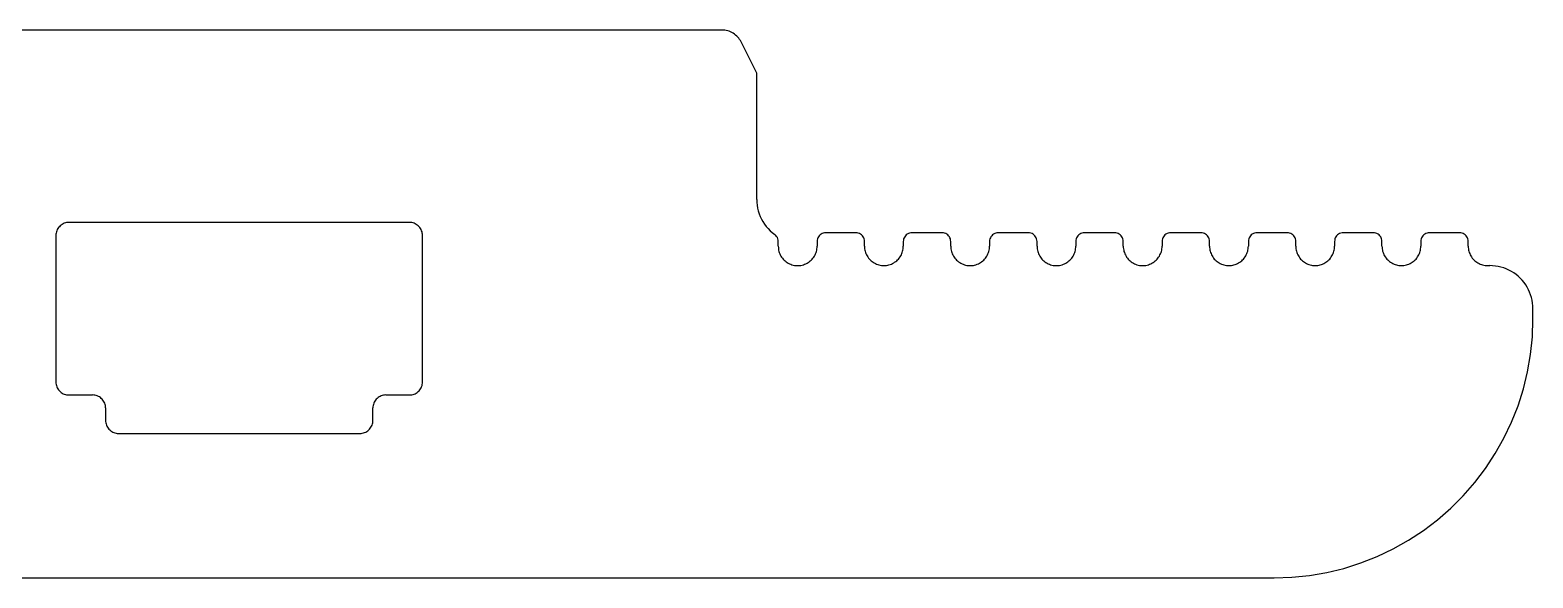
# Model space of a CAD drawing. Extents: x -22.3 to 21.7, y -13.4 to 13.4.
# Drawn here: x 3.698 to 5.07, y -11.46 to -10.96 of the extents above; entities that cross this region are included whole.
import ezdxf

# ---------------------------------------------------------------- set-up
doc = ezdxf.new("R2010")
doc.units = 0
doc.header["$MEASUREMENT"] = 0
doc.layers.get('0').update_dxf_attribs({"linetype": 'CONTINUOUS'})

msp = doc.modelspace()

# ---------------------------------------------------------------- linework, layer by layer
for p, q in [((4.3294, -10.9602), (3.4482, -10.9602)), ((4.3308, -10.9602), (4.3294, -10.9602)), ((4.3321, -10.9603), (4.3308, -10.9602)), ((4.3335, -10.9606), (4.3321, -10.9603)), ((4.3348, -10.9609), (4.3335, -10.9606)), ((4.3361, -10.9613), (4.3348, -10.9609)), ((4.3373, -10.9618), (4.3361, -10.9613)), ((4.3386, -10.9624), (4.3373, -10.9618)), ((4.3398, -10.9631), (4.3386, -10.9624)), ((4.3409, -10.9638), (4.3398, -10.9631)), ((4.342, -10.9647), (4.3409, -10.9638)), ((4.343, -10.9656), (4.342, -10.9647)), ((4.3439, -10.9666), (4.343, -10.9656)), ((4.3448, -10.9676), (4.3439, -10.9666)), ((4.3456, -10.9687), (4.3448, -10.9676)), ((4.3464, -10.9698), (4.3456, -10.9687)), ((4.347, -10.971), (4.3464, -10.9698)), ((4.3613, -10.9995), (4.347, -10.971)), ((4.3613, -11.1147), (4.3613, -10.9995)), ((4.3613, -11.1147), (4.3613, -11.1174)), ((4.3613, -11.1174), (4.3616, -11.12)), ((4.3616, -11.12), (4.3621, -11.1226)), ((4.3621, -11.1226), (4.3627, -11.1252)), ((4.3627, -11.1252), (4.3635, -11.1278)), ((3.7239, -11.1404), (3.7233, -11.1413)), ((3.7246, -11.1396), (3.7239, -11.1404)), ((3.7253, -11.1388), (3.7246, -11.1396)), ((3.7262, -11.1381), (3.7253, -11.1388)), ((3.7271, -11.1375), (3.7262, -11.1381)), ((3.728, -11.137), (3.7271, -11.1375)), ((3.729, -11.1365), (3.728, -11.137)), ((3.7301, -11.1362), (3.729, -11.1365)), ((3.7311, -11.1359), (3.7301, -11.1362)), ((3.7322, -11.1358), (3.7311, -11.1359)), ((3.7333, -11.1357), (3.7322, -11.1358)), ((4.0443, -11.1357), (3.7333, -11.1357)), ((4.0454, -11.1358), (4.0443, -11.1357)), ((4.0465, -11.1359), (4.0454, -11.1358)), ((4.0476, -11.1362), (4.0465, -11.1359)), ((4.0486, -11.1365), (4.0476, -11.1362)), ((4.0496, -11.137), (4.0486, -11.1365)), ((4.0505, -11.1375), (4.0496, -11.137)), ((4.0514, -11.1381), (4.0505, -11.1375)), ((4.0523, -11.1388), (4.0514, -11.1381)), ((4.0531, -11.1396), (4.0523, -11.1388)), ((4.0537, -11.1404), (4.0531, -11.1396)), ((4.0544, -11.1413), (4.0537, -11.1404)), ((4.3635, -11.1278), (4.3645, -11.1303)), ((4.3645, -11.1303), (4.3656, -11.1327)), ((4.3656, -11.1327), (4.3669, -11.135)), ((4.3669, -11.135), (4.3683, -11.1372)), ((4.3683, -11.1372), (4.3699, -11.1394)), ((4.3699, -11.1394), (4.3717, -11.1414)), ((3.7217, -11.1454), (3.7215, -11.1465)), ((3.7215, -11.1465), (3.7215, -11.1476)), ((3.7215, -11.1476), (3.7215, -11.2814)), ((3.7219, -11.1443), (3.7217, -11.1454)), ((3.7223, -11.1433), (3.7219, -11.1443)), ((3.7227, -11.1423), (3.7223, -11.1433)), ((3.7233, -11.1413), (3.7227, -11.1423)), ((4.0549, -11.1423), (4.0544, -11.1413)), ((4.0553, -11.1433), (4.0549, -11.1423)), ((4.0557, -11.1443), (4.0553, -11.1433)), ((4.0559, -11.1454), (4.0557, -11.1443)), ((4.0561, -11.1465), (4.0559, -11.1454)), ((4.0561, -11.1476), (4.0561, -11.1465)), ((4.0561, -11.2814), (4.0561, -11.1476)), ((4.3717, -11.1414), (4.3735, -11.1433)), ((4.3735, -11.1433), (4.3755, -11.145)), ((4.3755, -11.145), (4.3777, -11.1467)), ((4.3786, -11.1475), (4.3777, -11.1467)), ((4.3794, -11.1484), (4.3786, -11.1475)), ((4.3801, -11.1495), (4.3794, -11.1484)), ((4.3805, -11.1506), (4.3801, -11.1495)), ((4.3808, -11.1518), (4.3805, -11.1506)), ((4.3809, -11.1531), (4.3808, -11.1518)), ((4.3809, -11.1574), (4.3809, -11.1531)), ((4.4165, -11.1519), (4.4164, -11.1531)), ((4.4164, -11.1531), (4.4164, -11.1574)), ((4.4167, -11.1508), (4.4165, -11.1519)), ((4.4171, -11.1498), (4.4167, -11.1508)), ((4.4176, -11.1488), (4.4171, -11.1498)), ((4.4183, -11.1479), (4.4176, -11.1488)), ((4.4191, -11.1471), (4.4183, -11.1479)), ((4.42, -11.1464), (4.4191, -11.1471)), ((4.421, -11.1459), (4.42, -11.1464)), ((4.422, -11.1455), (4.421, -11.1459)), ((4.4231, -11.1453), (4.422, -11.1455)), ((4.4242, -11.1452), (4.4231, -11.1453)), ((4.4518, -11.1452), (4.4242, -11.1452)), ((4.4529, -11.1453), (4.4518, -11.1452)), ((4.454, -11.1455), (4.4529, -11.1453)), ((4.4551, -11.1459), (4.454, -11.1455)), ((4.4561, -11.1464), (4.4551, -11.1459)), ((4.457, -11.1471), (4.4561, -11.1464)), ((4.4578, -11.1479), (4.457, -11.1471)), ((4.4584, -11.1488), (4.4578, -11.1479)), ((4.459, -11.1498), (4.4584, -11.1488)), ((4.4594, -11.1508), (4.459, -11.1498)), ((4.4596, -11.1519), (4.4594, -11.1508)), ((4.4597, -11.1531), (4.4596, -11.1519)), ((4.4597, -11.1574), (4.4597, -11.1531)), ((4.4952, -11.1519), (4.4951, -11.1531)), ((4.4951, -11.1531), (4.4951, -11.1574)), ((4.4954, -11.1508), (4.4952, -11.1519)), ((4.4958, -11.1498), (4.4954, -11.1508)), ((4.4964, -11.1488), (4.4958, -11.1498)), ((4.497, -11.1479), (4.4964, -11.1488)), ((4.4978, -11.1471), (4.497, -11.1479)), ((4.4987, -11.1464), (4.4978, -11.1471)), ((4.4997, -11.1459), (4.4987, -11.1464)), ((4.5008, -11.1455), (4.4997, -11.1459)), ((4.5019, -11.1453), (4.5008, -11.1455)), ((4.503, -11.1452), (4.5019, -11.1453)), ((4.5305, -11.1452), (4.503, -11.1452)), ((4.5317, -11.1453), (4.5305, -11.1452)), ((4.5328, -11.1455), (4.5317, -11.1453)), ((4.5338, -11.1459), (4.5328, -11.1455)), ((4.5348, -11.1464), (4.5338, -11.1459)), ((4.5357, -11.1471), (4.5348, -11.1464)), ((4.5365, -11.1479), (4.5357, -11.1471)), ((4.5372, -11.1488), (4.5365, -11.1479)), ((4.5377, -11.1498), (4.5372, -11.1488)), ((4.5381, -11.1508), (4.5377, -11.1498)), ((4.5383, -11.1519), (4.5381, -11.1508)), ((4.5384, -11.1531), (4.5383, -11.1519)), ((4.5384, -11.1574), (4.5384, -11.1531)), ((4.5742, -11.1508), (4.5739, -11.1519)), ((4.5739, -11.1519), (4.5739, -11.1531)), ((4.5739, -11.1531), (4.5739, -11.1574)), ((4.5746, -11.1498), (4.5742, -11.1508)), ((4.5751, -11.1488), (4.5746, -11.1498)), ((4.5758, -11.1479), (4.5751, -11.1488)), ((4.5766, -11.1471), (4.5758, -11.1479)), ((4.5775, -11.1464), (4.5766, -11.1471)), ((4.5785, -11.1459), (4.5775, -11.1464)), ((4.5795, -11.1455), (4.5785, -11.1459)), ((4.5806, -11.1453), (4.5795, -11.1455)), ((4.5817, -11.1452), (4.5806, -11.1453)), ((4.6093, -11.1452), (4.5817, -11.1452)), ((4.6104, -11.1453), (4.6093, -11.1452)), ((4.6115, -11.1455), (4.6104, -11.1453)), ((4.6126, -11.1459), (4.6115, -11.1455)), ((4.6135, -11.1464), (4.6126, -11.1459)), ((4.6144, -11.1471), (4.6135, -11.1464)), ((4.6152, -11.1479), (4.6144, -11.1471)), ((4.6159, -11.1488), (4.6152, -11.1479)), ((4.6164, -11.1498), (4.6159, -11.1488)), ((4.6168, -11.1508), (4.6164, -11.1498)), ((4.6171, -11.1519), (4.6168, -11.1508)), ((4.6172, -11.1531), (4.6171, -11.1519)), ((4.6172, -11.1574), (4.6172, -11.1531)), ((4.6527, -11.1519), (4.6526, -11.1531)), ((4.6526, -11.1531), (4.6526, -11.1574)), ((4.6529, -11.1508), (4.6527, -11.1519)), ((4.6533, -11.1498), (4.6529, -11.1508)), ((4.6538, -11.1488), (4.6533, -11.1498)), ((4.6545, -11.1479), (4.6538, -11.1488)), ((4.6553, -11.1471), (4.6545, -11.1479)), ((4.6562, -11.1464), (4.6553, -11.1471)), ((4.6572, -11.1459), (4.6562, -11.1464)), ((4.6582, -11.1455), (4.6572, -11.1459)), ((4.6593, -11.1453), (4.6582, -11.1455)), ((4.6605, -11.1452), (4.6593, -11.1453)), ((4.688, -11.1452), (4.6605, -11.1452)), ((4.6891, -11.1453), (4.688, -11.1452)), ((4.6902, -11.1455), (4.6891, -11.1453)), ((4.6913, -11.1459), (4.6902, -11.1455)), ((4.6923, -11.1464), (4.6913, -11.1459)), ((4.6932, -11.1471), (4.6923, -11.1464)), ((4.694, -11.1479), (4.6932, -11.1471)), ((4.6946, -11.1488), (4.694, -11.1479)), ((4.6952, -11.1498), (4.6946, -11.1488)), ((4.6956, -11.1508), (4.6952, -11.1498)), ((4.6958, -11.1519), (4.6956, -11.1508)), ((4.6959, -11.1531), (4.6958, -11.1519)), ((4.6959, -11.1574), (4.6959, -11.1531)), ((4.7314, -11.1519), (4.7313, -11.1531)), ((4.7313, -11.1531), (4.7313, -11.1574)), ((4.7317, -11.1508), (4.7314, -11.1519)), ((4.732, -11.1498), (4.7317, -11.1508)), ((4.7326, -11.1488), (4.732, -11.1498)), ((4.7333, -11.1479), (4.7326, -11.1488)), ((4.734, -11.1471), (4.7333, -11.1479)), ((4.7349, -11.1464), (4.734, -11.1471)), ((4.7359, -11.1459), (4.7349, -11.1464)), ((4.737, -11.1455), (4.7359, -11.1459)), ((4.7381, -11.1453), (4.737, -11.1455)), ((4.7392, -11.1452), (4.7381, -11.1453)), ((4.7668, -11.1452), (4.7392, -11.1452)), ((4.7679, -11.1453), (4.7668, -11.1452)), ((4.769, -11.1455), (4.7679, -11.1453)), ((4.77, -11.1459), (4.769, -11.1455)), ((4.771, -11.1464), (4.77, -11.1459)), ((4.7719, -11.1471), (4.771, -11.1464)), ((4.7727, -11.1479), (4.7719, -11.1471)), ((4.7734, -11.1488), (4.7727, -11.1479)), ((4.7739, -11.1498), (4.7734, -11.1488)), ((4.7743, -11.1508), (4.7739, -11.1498)), ((4.7746, -11.1519), (4.7743, -11.1508)), ((4.7746, -11.1531), (4.7746, -11.1519)), ((4.7746, -11.1574), (4.7746, -11.1531)), ((4.8102, -11.1519), (4.8101, -11.1531)), ((4.8101, -11.1531), (4.8101, -11.1574)), ((4.8104, -11.1508), (4.8102, -11.1519)), ((4.8108, -11.1498), (4.8104, -11.1508)), ((4.8113, -11.1488), (4.8108, -11.1498)), ((4.812, -11.1479), (4.8113, -11.1488)), ((4.8128, -11.1471), (4.812, -11.1479)), ((4.8137, -11.1464), (4.8128, -11.1471)), ((4.8147, -11.1459), (4.8137, -11.1464)), ((4.8157, -11.1455), (4.8147, -11.1459)), ((4.8168, -11.1453), (4.8157, -11.1455)), ((4.8179, -11.1452), (4.8168, -11.1453)), ((4.8455, -11.1452), (4.8179, -11.1452)), ((4.8466, -11.1453), (4.8455, -11.1452)), ((4.8477, -11.1455), (4.8466, -11.1453)), ((4.8488, -11.1459), (4.8477, -11.1455)), ((4.8498, -11.1464), (4.8488, -11.1459)), ((4.8507, -11.1471), (4.8498, -11.1464)), ((4.8515, -11.1479), (4.8507, -11.1471)), ((4.8521, -11.1488), (4.8515, -11.1479)), ((4.8527, -11.1498), (4.8521, -11.1488)), ((4.8531, -11.1508), (4.8527, -11.1498)), ((4.8533, -11.1519), (4.8531, -11.1508)), ((4.8534, -11.1531), (4.8533, -11.1519)), ((4.8534, -11.1574), (4.8534, -11.1531)), ((4.8889, -11.1519), (4.8888, -11.1531)), ((4.8888, -11.1531), (4.8888, -11.1574)), ((4.8891, -11.1508), (4.8889, -11.1519)), ((4.8895, -11.1498), (4.8891, -11.1508)), ((4.8901, -11.1488), (4.8895, -11.1498)), ((4.8907, -11.1479), (4.8901, -11.1488)), ((4.8915, -11.1471), (4.8907, -11.1479)), ((4.8924, -11.1464), (4.8915, -11.1471)), ((4.8934, -11.1459), (4.8924, -11.1464)), ((4.8945, -11.1455), (4.8934, -11.1459)), ((4.8956, -11.1453), (4.8945, -11.1455)), ((4.8967, -11.1452), (4.8956, -11.1453)), ((4.9242, -11.1452), (4.8967, -11.1452)), ((4.9254, -11.1453), (4.9242, -11.1452)), ((4.9265, -11.1455), (4.9254, -11.1453)), ((4.9275, -11.1459), (4.9265, -11.1455)), ((4.9285, -11.1464), (4.9275, -11.1459)), ((4.9294, -11.1471), (4.9285, -11.1464)), ((4.9302, -11.1479), (4.9294, -11.1471)), ((4.9309, -11.1488), (4.9302, -11.1479)), ((4.9314, -11.1498), (4.9309, -11.1488)), ((4.9318, -11.1508), (4.9314, -11.1498)), ((4.932, -11.1519), (4.9318, -11.1508)), ((4.9321, -11.1531), (4.932, -11.1519)), ((4.9321, -11.1574), (4.9321, -11.1531)), ((4.9679, -11.1508), (4.9676, -11.1519)), ((4.9676, -11.1519), (4.9676, -11.1531)), ((4.9676, -11.1531), (4.9676, -11.1574)), ((4.9683, -11.1498), (4.9679, -11.1508)), ((4.9688, -11.1488), (4.9683, -11.1498)), ((4.9695, -11.1479), (4.9688, -11.1488)), ((4.9703, -11.1471), (4.9695, -11.1479)), ((4.9712, -11.1464), (4.9703, -11.1471)), ((4.9722, -11.1459), (4.9712, -11.1464)), ((4.9732, -11.1455), (4.9722, -11.1459)), ((4.9743, -11.1453), (4.9732, -11.1455)), ((4.9754, -11.1452), (4.9743, -11.1453)), ((5.003, -11.1452), (4.9754, -11.1452)), ((5.0041, -11.1453), (5.003, -11.1452)), ((5.0052, -11.1455), (5.0041, -11.1453)), ((5.0063, -11.1459), (5.0052, -11.1455)), ((5.0072, -11.1464), (5.0063, -11.1459)), ((5.0081, -11.1471), (5.0072, -11.1464)), ((5.0089, -11.1479), (5.0081, -11.1471)), ((5.0096, -11.1488), (5.0089, -11.1479)), ((5.0101, -11.1498), (5.0096, -11.1488)), ((5.0105, -11.1508), (5.0101, -11.1498)), ((5.0108, -11.1519), (5.0105, -11.1508)), ((5.0109, -11.1531), (5.0108, -11.1519)), ((5.0109, -11.1574), (5.0109, -11.1531)), ((4.3809, -11.1574), (4.381, -11.1586)), ((4.381, -11.1586), (4.3811, -11.1598)), ((4.3811, -11.1598), (4.3813, -11.1609)), ((4.3813, -11.1609), (4.3816, -11.1621)), ((4.3816, -11.1621), (4.3819, -11.1632)), ((4.3819, -11.1632), (4.3823, -11.1643)), ((4.3823, -11.1643), (4.3828, -11.1654)), ((4.3828, -11.1654), (4.3834, -11.1664)), ((4.3834, -11.1664), (4.384, -11.1674)), ((4.384, -11.1674), (4.3848, -11.1684)), ((4.3848, -11.1684), (4.3855, -11.1693)), ((4.4118, -11.1693), (4.4126, -11.1684)), ((4.4126, -11.1684), (4.4133, -11.1674)), ((4.4133, -11.1674), (4.4139, -11.1664)), ((4.4139, -11.1664), (4.4145, -11.1654)), ((4.4145, -11.1654), (4.415, -11.1643)), ((4.415, -11.1643), (4.4154, -11.1632)), ((4.4154, -11.1632), (4.4157, -11.1621)), ((4.4157, -11.1621), (4.416, -11.1609)), ((4.416, -11.1609), (4.4162, -11.1598)), ((4.4162, -11.1598), (4.4163, -11.1586)), ((4.4163, -11.1586), (4.4164, -11.1574)), ((4.4597, -11.1574), (4.4597, -11.1586)), ((4.4597, -11.1586), (4.4598, -11.1597)), ((4.4598, -11.1597), (4.46, -11.1609)), ((4.46, -11.1609), (4.4603, -11.162)), ((4.4603, -11.162), (4.4606, -11.1631)), ((4.4606, -11.1631), (4.461, -11.1642)), ((4.461, -11.1642), (4.4615, -11.1652)), ((4.4615, -11.1652), (4.4621, -11.1663)), ((4.4621, -11.1663), (4.4627, -11.1672)), ((4.4627, -11.1672), (4.4633, -11.1682)), ((4.4633, -11.1682), (4.4641, -11.1691)), ((4.4907, -11.1691), (4.4914, -11.1682)), ((4.4914, -11.1682), (4.4921, -11.1672)), ((4.4921, -11.1672), (4.4927, -11.1663)), ((4.4927, -11.1663), (4.4933, -11.1652)), ((4.4933, -11.1652), (4.4938, -11.1642)), ((4.4938, -11.1642), (4.4942, -11.1631)), ((4.4942, -11.1631), (4.4945, -11.162)), ((4.4945, -11.162), (4.4948, -11.1609)), ((4.4948, -11.1609), (4.495, -11.1597)), ((4.495, -11.1597), (4.4951, -11.1586)), ((4.4951, -11.1586), (4.4951, -11.1574)), ((4.5384, -11.1574), (4.5385, -11.1586)), ((4.5385, -11.1586), (4.5386, -11.1598)), ((4.5386, -11.1598), (4.5388, -11.1609)), ((4.5388, -11.1609), (4.539, -11.1621)), ((4.539, -11.1621), (4.5394, -11.1632)), ((4.5394, -11.1632), (4.5398, -11.1643)), ((4.5398, -11.1643), (4.5403, -11.1654)), ((4.5403, -11.1654), (4.5409, -11.1664)), ((4.5409, -11.1664), (4.5415, -11.1674)), ((4.5415, -11.1674), (4.5422, -11.1684)), ((4.5422, -11.1684), (4.543, -11.1693)), ((4.5693, -11.1693), (4.57, -11.1684)), ((4.57, -11.1684), (4.5707, -11.1674)), ((4.5707, -11.1674), (4.5714, -11.1664)), ((4.5714, -11.1664), (4.5719, -11.1654)), ((4.5719, -11.1654), (4.5724, -11.1643)), ((4.5724, -11.1643), (4.5729, -11.1632)), ((4.5729, -11.1632), (4.5732, -11.1621)), ((4.5732, -11.1621), (4.5735, -11.1609)), ((4.5735, -11.1609), (4.5737, -11.1598)), ((4.5737, -11.1598), (4.5738, -11.1586)), ((4.5738, -11.1586), (4.5739, -11.1574)), ((4.6172, -11.1574), (4.6172, -11.1586)), ((4.6172, -11.1586), (4.6173, -11.1598)), ((4.6173, -11.1598), (4.6175, -11.1609)), ((4.6175, -11.1609), (4.6178, -11.1621)), ((4.6178, -11.1621), (4.6181, -11.1632)), ((4.6181, -11.1632), (4.6186, -11.1643)), ((4.6186, -11.1643), (4.6191, -11.1654)), ((4.6191, -11.1654), (4.6196, -11.1664)), ((4.6196, -11.1664), (4.6203, -11.1674)), ((4.6203, -11.1674), (4.621, -11.1684)), ((4.621, -11.1684), (4.6217, -11.1693)), ((4.648, -11.1693), (4.6488, -11.1684)), ((4.6488, -11.1684), (4.6495, -11.1674)), ((4.6495, -11.1674), (4.6501, -11.1664)), ((4.6501, -11.1664), (4.6507, -11.1654)), ((4.6507, -11.1654), (4.6512, -11.1643)), ((4.6512, -11.1643), (4.6516, -11.1632)), ((4.6516, -11.1632), (4.652, -11.1621)), ((4.652, -11.1621), (4.6522, -11.1609)), ((4.6522, -11.1609), (4.6524, -11.1598)), ((4.6524, -11.1598), (4.6526, -11.1586)), ((4.6526, -11.1586), (4.6526, -11.1574)), ((4.6959, -11.1574), (4.6959, -11.1586)), ((4.6959, -11.1586), (4.6961, -11.1598)), ((4.6961, -11.1598), (4.6963, -11.1609)), ((4.6963, -11.1609), (4.6965, -11.1621)), ((4.6965, -11.1621), (4.6969, -11.1632)), ((4.6969, -11.1632), (4.6973, -11.1643)), ((4.6973, -11.1643), (4.6978, -11.1654)), ((4.6978, -11.1654), (4.6984, -11.1664)), ((4.6984, -11.1664), (4.699, -11.1674)), ((4.699, -11.1674), (4.6997, -11.1684)), ((4.6997, -11.1684), (4.7005, -11.1693)), ((4.7268, -11.1693), (4.7275, -11.1684)), ((4.7275, -11.1684), (4.7282, -11.1674)), ((4.7282, -11.1674), (4.7289, -11.1664)), ((4.7289, -11.1664), (4.7294, -11.1654)), ((4.7294, -11.1654), (4.7299, -11.1643)), ((4.7299, -11.1643), (4.7304, -11.1632)), ((4.7304, -11.1632), (4.7307, -11.1621)), ((4.7307, -11.1621), (4.731, -11.1609)), ((4.731, -11.1609), (4.7312, -11.1598)), ((4.7312, -11.1598), (4.7313, -11.1586)), ((4.7313, -11.1586), (4.7313, -11.1574)), ((4.7746, -11.1574), (4.7747, -11.1586)), ((4.7747, -11.1586), (4.7748, -11.1597)), ((4.7748, -11.1597), (4.775, -11.1609)), ((4.775, -11.1609), (4.7752, -11.162)), ((4.7752, -11.162), (4.7756, -11.1631)), ((4.7756, -11.1631), (4.776, -11.1642)), ((4.776, -11.1642), (4.7765, -11.1652)), ((4.7765, -11.1652), (4.777, -11.1663)), ((4.777, -11.1663), (4.7776, -11.1672)), ((4.7776, -11.1672), (4.7783, -11.1682)), ((4.7783, -11.1682), (4.779, -11.1691)), ((4.8057, -11.1691), (4.8064, -11.1682)), ((4.8064, -11.1682), (4.8071, -11.1672)), ((4.8071, -11.1672), (4.8077, -11.1663)), ((4.8077, -11.1663), (4.8082, -11.1652)), ((4.8082, -11.1652), (4.8087, -11.1642)), ((4.8087, -11.1642), (4.8091, -11.1631)), ((4.8091, -11.1631), (4.8095, -11.162)), ((4.8095, -11.162), (4.8097, -11.1609)), ((4.8097, -11.1609), (4.8099, -11.1597)), ((4.8099, -11.1597), (4.81, -11.1586)), ((4.81, -11.1586), (4.8101, -11.1574)), ((4.8534, -11.1574), (4.8534, -11.1586)), ((4.8534, -11.1586), (4.8535, -11.1597)), ((4.8535, -11.1597), (4.8537, -11.1609)), ((4.8537, -11.1609), (4.854, -11.162)), ((4.854, -11.162), (4.8543, -11.1631)), ((4.8543, -11.1631), (4.8547, -11.1642)), ((4.8547, -11.1642), (4.8552, -11.1652)), ((4.8552, -11.1652), (4.8558, -11.1663)), ((4.8558, -11.1663), (4.8564, -11.1672)), ((4.8564, -11.1672), (4.857, -11.1682)), ((4.857, -11.1682), (4.8578, -11.1691)), ((4.8844, -11.1691), (4.8852, -11.1682)), ((4.8852, -11.1682), (4.8858, -11.1672)), ((4.8858, -11.1672), (4.8864, -11.1663)), ((4.8864, -11.1663), (4.887, -11.1652)), ((4.887, -11.1652), (4.8875, -11.1642)), ((4.8875, -11.1642), (4.8879, -11.1631)), ((4.8879, -11.1631), (4.8882, -11.162)), ((4.8882, -11.162), (4.8885, -11.1609)), ((4.8885, -11.1609), (4.8887, -11.1597)), ((4.8887, -11.1597), (4.8888, -11.1586)), ((4.8888, -11.1586), (4.8888, -11.1574)), ((4.9321, -11.1574), (4.9322, -11.1586)), ((4.9322, -11.1586), (4.9323, -11.1597)), ((4.9323, -11.1597), (4.9325, -11.1609)), ((4.9325, -11.1609), (4.9327, -11.162)), ((4.9327, -11.162), (4.9331, -11.1631)), ((4.9331, -11.1631), (4.9335, -11.1642)), ((4.9335, -11.1642), (4.9339, -11.1652)), ((4.9339, -11.1652), (4.9345, -11.1663)), ((4.9345, -11.1663), (4.9351, -11.1672)), ((4.9351, -11.1672), (4.9358, -11.1682)), ((4.9358, -11.1682), (4.9365, -11.1691)), ((4.9632, -11.1691), (4.9639, -11.1682)), ((4.9639, -11.1682), (4.9646, -11.1672)), ((4.9646, -11.1672), (4.9652, -11.1663)), ((4.9652, -11.1663), (4.9657, -11.1652)), ((4.9657, -11.1652), (4.9662, -11.1642)), ((4.9662, -11.1642), (4.9666, -11.1631)), ((4.9666, -11.1631), (4.9669, -11.162)), ((4.9669, -11.162), (4.9672, -11.1609)), ((4.9672, -11.1609), (4.9674, -11.1597)), ((4.9674, -11.1597), (4.9675, -11.1586)), ((4.9675, -11.1586), (4.9676, -11.1574)), ((5.0109, -11.1574), (5.0109, -11.1586)), ((5.0109, -11.1586), (5.011, -11.1597)), ((5.011, -11.1597), (5.0112, -11.1609)), ((5.0112, -11.1609), (5.0115, -11.162)), ((5.0115, -11.162), (5.0118, -11.1631)), ((5.0118, -11.1631), (5.0122, -11.1642)), ((5.0122, -11.1642), (5.0127, -11.1652)), ((5.0127, -11.1652), (5.0132, -11.1663)), ((5.0132, -11.1663), (5.0138, -11.1672)), ((5.0138, -11.1672), (5.0145, -11.1682)), ((5.0145, -11.1682), (5.0153, -11.1691)), ((4.3855, -11.1693), (4.3863, -11.1701)), ((4.3863, -11.1701), (4.3872, -11.1709)), ((4.3872, -11.1709), (4.3881, -11.1717)), ((4.3881, -11.1717), (4.3891, -11.1723)), ((4.3891, -11.1723), (4.3901, -11.1729)), ((4.3901, -11.1729), (4.3912, -11.1735)), ((4.3912, -11.1735), (4.3923, -11.1739)), ((4.3923, -11.1739), (4.3934, -11.1743)), ((4.3934, -11.1743), (4.3945, -11.1746)), ((4.3945, -11.1746), (4.3957, -11.1749)), ((4.3957, -11.1749), (4.3969, -11.175)), ((4.3969, -11.175), (4.3981, -11.1751)), ((4.3981, -11.1751), (4.3992, -11.1751)), ((4.3992, -11.1751), (4.4004, -11.175)), ((4.4004, -11.175), (4.4016, -11.1749)), ((4.4016, -11.1749), (4.4028, -11.1746)), ((4.4028, -11.1746), (4.4039, -11.1743)), ((4.4039, -11.1743), (4.405, -11.1739)), ((4.405, -11.1739), (4.4061, -11.1735)), ((4.4061, -11.1735), (4.4072, -11.1729)), ((4.4072, -11.1729), (4.4082, -11.1723)), ((4.4082, -11.1723), (4.4092, -11.1717)), ((4.4092, -11.1717), (4.4101, -11.1709)), ((4.4101, -11.1709), (4.411, -11.1701)), ((4.411, -11.1701), (4.4118, -11.1693)), ((4.4641, -11.1691), (4.4649, -11.1699)), ((4.4649, -11.1699), (4.4657, -11.1707)), ((4.4657, -11.1707), (4.4666, -11.1715)), ((4.4666, -11.1715), (4.4676, -11.1721)), ((4.4676, -11.1721), (4.4685, -11.1727)), ((4.4685, -11.1727), (4.4696, -11.1733)), ((4.4696, -11.1733), (4.4706, -11.1738)), ((4.4706, -11.1738), (4.4717, -11.1742)), ((4.4717, -11.1742), (4.4728, -11.1745)), ((4.4728, -11.1745), (4.4739, -11.1748)), ((4.4739, -11.1748), (4.4751, -11.175)), ((4.4751, -11.175), (4.4762, -11.1751)), ((4.4762, -11.1751), (4.4774, -11.1751)), ((4.4774, -11.1751), (4.4786, -11.1751)), ((4.4786, -11.1751), (4.4797, -11.175)), ((4.4797, -11.175), (4.4809, -11.1748)), ((4.4809, -11.1748), (4.482, -11.1745)), ((4.482, -11.1745), (4.4831, -11.1742)), ((4.4831, -11.1742), (4.4842, -11.1738)), ((4.4842, -11.1738), (4.4852, -11.1733)), ((4.4852, -11.1733), (4.4863, -11.1727)), ((4.4863, -11.1727), (4.4872, -11.1721)), ((4.4872, -11.1721), (4.4882, -11.1715)), ((4.4882, -11.1715), (4.4891, -11.1707)), ((4.4891, -11.1707), (4.4899, -11.1699)), ((4.4899, -11.1699), (4.4907, -11.1691)), ((4.543, -11.1693), (4.5438, -11.1701)), ((4.5438, -11.1701), (4.5447, -11.1709)), ((4.5447, -11.1709), (4.5456, -11.1717)), ((4.5456, -11.1717), (4.5466, -11.1723)), ((4.5466, -11.1723), (4.5476, -11.1729)), ((4.5476, -11.1729), (4.5487, -11.1735)), ((4.5487, -11.1735), (4.5498, -11.1739)), ((4.5498, -11.1739), (4.5509, -11.1743)), ((4.5509, -11.1743), (4.552, -11.1746)), ((4.552, -11.1746), (4.5532, -11.1749)), ((4.5532, -11.1749), (4.5544, -11.175)), ((4.5544, -11.175), (4.5555, -11.1751)), ((4.5555, -11.1751), (4.5567, -11.1751)), ((4.5567, -11.1751), (4.5579, -11.175)), ((4.5579, -11.175), (4.5591, -11.1749)), ((4.5591, -11.1749), (4.5602, -11.1746)), ((4.5602, -11.1746), (4.5614, -11.1743)), ((4.5614, -11.1743), (4.5625, -11.1739)), ((4.5625, -11.1739), (4.5636, -11.1735)), ((4.5636, -11.1735), (4.5646, -11.1729)), ((4.5646, -11.1729), (4.5657, -11.1723)), ((4.5657, -11.1723), (4.5666, -11.1717)), ((4.5666, -11.1717), (4.5676, -11.1709)), ((4.5676, -11.1709), (4.5685, -11.1701)), ((4.5685, -11.1701), (4.5693, -11.1693)), ((4.6217, -11.1693), (4.6226, -11.1701)), ((4.6226, -11.1701), (4.6234, -11.1709)), ((4.6234, -11.1709), (4.6244, -11.1717)), ((4.6244, -11.1717), (4.6253, -11.1723)), ((4.6253, -11.1723), (4.6264, -11.1729)), ((4.6264, -11.1729), (4.6274, -11.1735)), ((4.6274, -11.1735), (4.6285, -11.1739)), ((4.6285, -11.1739), (4.6296, -11.1743)), ((4.6296, -11.1743), (4.6308, -11.1746)), ((4.6308, -11.1746), (4.6319, -11.1749)), ((4.6319, -11.1749), (4.6331, -11.175)), ((4.6331, -11.175), (4.6343, -11.1751)), ((4.6343, -11.1751), (4.6355, -11.1751)), ((4.6355, -11.1751), (4.6366, -11.175)), ((4.6366, -11.175), (4.6378, -11.1749)), ((4.6378, -11.1749), (4.639, -11.1746)), ((4.639, -11.1746), (4.6401, -11.1743)), ((4.6401, -11.1743), (4.6412, -11.1739)), ((4.6412, -11.1739), (4.6423, -11.1735)), ((4.6423, -11.1735), (4.6434, -11.1729)), ((4.6434, -11.1729), (4.6444, -11.1723)), ((4.6444, -11.1723), (4.6454, -11.1717)), ((4.6454, -11.1717), (4.6463, -11.1709)), ((4.6463, -11.1709), (4.6472, -11.1701)), ((4.6472, -11.1701), (4.648, -11.1693)), ((4.7005, -11.1693), (4.7013, -11.1701)), ((4.7013, -11.1701), (4.7022, -11.1709)), ((4.7022, -11.1709), (4.7031, -11.1717)), ((4.7031, -11.1717), (4.7041, -11.1723)), ((4.7041, -11.1723), (4.7051, -11.1729)), ((4.7051, -11.1729), (4.7062, -11.1735)), ((4.7062, -11.1735), (4.7072, -11.1739)), ((4.7072, -11.1739), (4.7084, -11.1743)), ((4.7084, -11.1743), (4.7095, -11.1746)), ((4.7095, -11.1746), (4.7107, -11.1749)), ((4.7107, -11.1749), (4.7118, -11.175)), ((4.7118, -11.175), (4.713, -11.1751)), ((4.713, -11.1751), (4.7142, -11.1751)), ((4.7142, -11.1751), (4.7154, -11.175)), ((4.7154, -11.175), (4.7166, -11.1749)), ((4.7166, -11.1749), (4.7177, -11.1746)), ((4.7177, -11.1746), (4.7189, -11.1743)), ((4.7189, -11.1743), (4.72, -11.1739)), ((4.72, -11.1739), (4.7211, -11.1735)), ((4.7211, -11.1735), (4.7221, -11.1729)), ((4.7221, -11.1729), (4.7231, -11.1723)), ((4.7231, -11.1723), (4.7241, -11.1717)), ((4.7241, -11.1717), (4.7251, -11.1709)), ((4.7251, -11.1709), (4.7259, -11.1701)), ((4.7259, -11.1701), (4.7268, -11.1693)), ((4.779, -11.1691), (4.7798, -11.1699)), ((4.7798, -11.1699), (4.7807, -11.1707)), ((4.7807, -11.1707), (4.7816, -11.1715)), ((4.7816, -11.1715), (4.7825, -11.1721)), ((4.7825, -11.1721), (4.7835, -11.1727)), ((4.7835, -11.1727), (4.7845, -11.1733)), ((4.7845, -11.1733), (4.7856, -11.1738)), ((4.7856, -11.1738), (4.7867, -11.1742)), ((4.7867, -11.1742), (4.7878, -11.1745)), ((4.7878, -11.1745), (4.7889, -11.1748)), ((4.7889, -11.1748), (4.79, -11.175)), ((4.79, -11.175), (4.7912, -11.1751)), ((4.7912, -11.1751), (4.7924, -11.1751)), ((4.7924, -11.1751), (4.7935, -11.1751)), ((4.7935, -11.1751), (4.7947, -11.175)), ((4.7947, -11.175), (4.7958, -11.1748)), ((4.7958, -11.1748), (4.7969, -11.1745)), ((4.7969, -11.1745), (4.798, -11.1742)), ((4.798, -11.1742), (4.7991, -11.1738)), ((4.7991, -11.1738), (4.8002, -11.1733)), ((4.8002, -11.1733), (4.8012, -11.1727)), ((4.8012, -11.1727), (4.8022, -11.1721)), ((4.8022, -11.1721), (4.8031, -11.1715)), ((4.8031, -11.1715), (4.804, -11.1707)), ((4.804, -11.1707), (4.8049, -11.1699)), ((4.8049, -11.1699), (4.8057, -11.1691)), ((4.8578, -11.1691), (4.8586, -11.1699)), ((4.8586, -11.1699), (4.8594, -11.1707)), ((4.8594, -11.1707), (4.8603, -11.1715)), ((4.8603, -11.1715), (4.8613, -11.1721)), ((4.8613, -11.1721), (4.8622, -11.1727)), ((4.8622, -11.1727), (4.8633, -11.1733)), ((4.8633, -11.1733), (4.8643, -11.1738)), ((4.8643, -11.1738), (4.8654, -11.1742)), ((4.8654, -11.1742), (4.8665, -11.1745)), ((4.8665, -11.1745), (4.8676, -11.1748)), ((4.8676, -11.1748), (4.8688, -11.175)), ((4.8688, -11.175), (4.8699, -11.1751)), ((4.8699, -11.1751), (4.8711, -11.1751)), ((4.8711, -11.1751), (4.8723, -11.1751)), ((4.8723, -11.1751), (4.8734, -11.175)), ((4.8734, -11.175), (4.8746, -11.1748)), ((4.8746, -11.1748), (4.8757, -11.1745)), ((4.8757, -11.1745), (4.8768, -11.1742)), ((4.8768, -11.1742), (4.8779, -11.1738)), ((4.8779, -11.1738), (4.8789, -11.1733)), ((4.8789, -11.1733), (4.88, -11.1727)), ((4.88, -11.1727), (4.8809, -11.1721)), ((4.8809, -11.1721), (4.8819, -11.1715)), ((4.8819, -11.1715), (4.8828, -11.1707)), ((4.8828, -11.1707), (4.8836, -11.1699)), ((4.8836, -11.1699), (4.8844, -11.1691)), ((4.9365, -11.1691), (4.9373, -11.1699)), ((4.9373, -11.1699), (4.9382, -11.1707)), ((4.9382, -11.1707), (4.9391, -11.1715)), ((4.9391, -11.1715), (4.94, -11.1721)), ((4.94, -11.1721), (4.941, -11.1727)), ((4.941, -11.1727), (4.942, -11.1733)), ((4.942, -11.1733), (4.9431, -11.1738)), ((4.9431, -11.1738), (4.9441, -11.1742)), ((4.9441, -11.1742), (4.9452, -11.1745)), ((4.9452, -11.1745), (4.9464, -11.1748)), ((4.9464, -11.1748), (4.9475, -11.175)), ((4.9475, -11.175), (4.9487, -11.1751)), ((4.9487, -11.1751), (4.9498, -11.1751)), ((4.9498, -11.1751), (4.951, -11.1751)), ((4.951, -11.1751), (4.9521, -11.175)), ((4.9521, -11.175), (4.9533, -11.1748)), ((4.9533, -11.1748), (4.9544, -11.1745)), ((4.9544, -11.1745), (4.9555, -11.1742)), ((4.9555, -11.1742), (4.9566, -11.1738)), ((4.9566, -11.1738), (4.9577, -11.1733)), ((4.9577, -11.1733), (4.9587, -11.1727)), ((4.9587, -11.1727), (4.9597, -11.1721)), ((4.9597, -11.1721), (4.9606, -11.1715)), ((4.9606, -11.1715), (4.9615, -11.1707)), ((4.9615, -11.1707), (4.9624, -11.1699)), ((4.9624, -11.1699), (4.9632, -11.1691)), ((5.0153, -11.1691), (5.016, -11.1699)), ((5.016, -11.1699), (5.0169, -11.1707)), ((5.0169, -11.1707), (5.0178, -11.1715)), ((5.0178, -11.1715), (5.0187, -11.1721)), ((5.0187, -11.1721), (5.0197, -11.1727)), ((5.0197, -11.1727), (5.0207, -11.1733)), ((5.0207, -11.1733), (5.0218, -11.1738)), ((5.0218, -11.1738), (5.0229, -11.1742)), ((5.0229, -11.1742), (5.024, -11.1745)), ((5.024, -11.1745), (5.0251, -11.1748)), ((5.0251, -11.1748), (5.0263, -11.175)), ((5.0263, -11.175), (5.0274, -11.1751)), ((5.0274, -11.1751), (5.0286, -11.1751)), ((5.0286, -11.1751), (5.0305, -11.1751)), ((5.0331, -11.1752), (5.0305, -11.1751)), ((5.0357, -11.1755), (5.0331, -11.1752)), ((5.0382, -11.1759), (5.0357, -11.1755)), ((5.0407, -11.1765), (5.0382, -11.1759)), ((5.0432, -11.1772), (5.0407, -11.1765)), ((5.0456, -11.1781), (5.0432, -11.1772)), ((5.048, -11.1792), (5.0456, -11.1781)), ((5.0502, -11.1804), (5.048, -11.1792)), ((5.0524, -11.1817), (5.0502, -11.1804)), ((5.0545, -11.1832), (5.0524, -11.1817)), ((5.0565, -11.1849), (5.0545, -11.1832)), ((5.0584, -11.1866), (5.0565, -11.1849)), ((5.0601, -11.1885), (5.0584, -11.1866)), ((5.0618, -11.1905), (5.0601, -11.1885)), ((5.0633, -11.1926), (5.0618, -11.1905)), ((5.0646, -11.1948), (5.0633, -11.1926)), ((5.0659, -11.1971), (5.0646, -11.1948)), ((5.0669, -11.1994), (5.0659, -11.1971)), ((5.0678, -11.2018), (5.0669, -11.1994)), ((5.0686, -11.2043), (5.0678, -11.2018)), ((5.0692, -11.2068), (5.0686, -11.2043)), ((5.0696, -11.2093), (5.0692, -11.2068)), ((5.0698, -11.2119), (5.0696, -11.2093)), ((5.0699, -11.2145), (5.0698, -11.2119)), ((5.0699, -11.2239), (5.0699, -11.2145)), ((5.0694, -11.2401), (5.0699, -11.2239)), ((5.0677, -11.2561), (5.0694, -11.2401)), ((5.065, -11.272), (5.0677, -11.2561)), ((5.0612, -11.2877), (5.065, -11.272)), ((3.7215, -11.2814), (3.7215, -11.2825)), ((3.7215, -11.2825), (3.7217, -11.2836)), ((3.7217, -11.2836), (3.7219, -11.2846)), ((3.7219, -11.2846), (3.7223, -11.2857)), ((3.7223, -11.2857), (3.7227, -11.2867)), ((3.7227, -11.2867), (3.7233, -11.2876)), ((3.7233, -11.2876), (3.7239, -11.2885)), ((3.7239, -11.2885), (3.7246, -11.2894)), ((3.7246, -11.2894), (3.7253, -11.2901)), ((3.7253, -11.2901), (3.7262, -11.2908)), ((3.7262, -11.2908), (3.7271, -11.2915)), ((3.7271, -11.2915), (3.728, -11.292)), ((4.0496, -11.292), (4.0505, -11.2915)), ((4.0505, -11.2915), (4.0514, -11.2908)), ((4.0514, -11.2908), (4.0523, -11.2901)), ((4.0523, -11.2901), (4.0531, -11.2894)), ((4.0531, -11.2894), (4.0537, -11.2885)), ((4.0537, -11.2885), (4.0544, -11.2876)), ((4.0544, -11.2876), (4.0549, -11.2867)), ((4.0549, -11.2867), (4.0553, -11.2857)), ((4.0553, -11.2857), (4.0557, -11.2846)), ((4.0557, -11.2846), (4.0559, -11.2836)), ((4.0559, -11.2836), (4.0561, -11.2825)), ((4.0561, -11.2825), (4.0561, -11.2814)), ((5.0563, -11.303), (5.0612, -11.2877)), ((3.728, -11.292), (3.729, -11.2924)), ((3.729, -11.2924), (3.7301, -11.2928)), ((3.7301, -11.2928), (3.7311, -11.293)), ((3.7311, -11.293), (3.7322, -11.2932)), ((3.7322, -11.2932), (3.7333, -11.2932)), ((3.7333, -11.2932), (3.755, -11.2932)), ((3.756, -11.2933), (3.755, -11.2932)), ((3.7571, -11.2934), (3.756, -11.2933)), ((3.7582, -11.2937), (3.7571, -11.2934)), ((3.7592, -11.294), (3.7582, -11.2937)), ((3.7602, -11.2945), (3.7592, -11.294)), ((3.7612, -11.295), (3.7602, -11.2945)), ((3.7621, -11.2956), (3.7612, -11.295)), ((3.7629, -11.2963), (3.7621, -11.2956)), ((3.7637, -11.2971), (3.7629, -11.2963)), ((3.7644, -11.2979), (3.7637, -11.2971)), ((3.765, -11.2988), (3.7644, -11.2979)), ((3.7655, -11.2998), (3.765, -11.2988)), ((3.766, -11.3008), (3.7655, -11.2998)), ((3.7663, -11.3018), (3.766, -11.3008)), ((3.7666, -11.3029), (3.7663, -11.3018)), ((3.7667, -11.3039), (3.7666, -11.3029)), ((3.7668, -11.305), (3.7667, -11.3039)), ((3.7668, -11.305), (3.7668, -11.3164)), ((4.0111, -11.3029), (4.0109, -11.3039)), ((4.0109, -11.3039), (4.0109, -11.305)), ((4.0109, -11.3164), (4.0109, -11.305)), ((4.0113, -11.3018), (4.0111, -11.3029)), ((4.0117, -11.3008), (4.0113, -11.3018)), ((4.0121, -11.2998), (4.0117, -11.3008)), ((4.0126, -11.2988), (4.0121, -11.2998)), ((4.0132, -11.2979), (4.0126, -11.2988)), ((4.0139, -11.2971), (4.0132, -11.2979)), ((4.0147, -11.2963), (4.0139, -11.2971)), ((4.0156, -11.2956), (4.0147, -11.2963)), ((4.0165, -11.295), (4.0156, -11.2956)), ((4.0174, -11.2945), (4.0165, -11.295)), ((4.0184, -11.294), (4.0174, -11.2945)), ((4.0194, -11.2937), (4.0184, -11.294)), ((4.0205, -11.2934), (4.0194, -11.2937)), ((4.0216, -11.2933), (4.0205, -11.2934)), ((4.0227, -11.2932), (4.0216, -11.2933)), ((4.0227, -11.2932), (4.0443, -11.2932)), ((4.0443, -11.2932), (4.0454, -11.2932)), ((4.0454, -11.2932), (4.0465, -11.293)), ((4.0465, -11.293), (4.0476, -11.2928)), ((4.0476, -11.2928), (4.0486, -11.2924)), ((4.0486, -11.2924), (4.0496, -11.292)), ((5.0504, -11.318), (5.0563, -11.303)), ((3.7668, -11.3164), (3.7668, -11.3175)), ((3.7668, -11.3175), (3.767, -11.3186)), ((3.767, -11.3186), (3.7672, -11.3196)), ((4.0104, -11.3196), (4.0107, -11.3186)), ((4.0107, -11.3186), (4.0108, -11.3175)), ((4.0108, -11.3175), (4.0109, -11.3164)), ((5.0434, -11.3326), (5.0504, -11.318)), ((3.7672, -11.3196), (3.7676, -11.3207)), ((3.7676, -11.3207), (3.768, -11.3217)), ((3.768, -11.3217), (3.7685, -11.3226)), ((3.7685, -11.3226), (3.7691, -11.3235)), ((3.7691, -11.3235), (3.7698, -11.3244)), ((3.7698, -11.3244), (3.7706, -11.3251)), ((3.7706, -11.3251), (3.7715, -11.3258)), ((3.7715, -11.3258), (3.7724, -11.3265)), ((3.7724, -11.3265), (3.7733, -11.327)), ((3.7733, -11.327), (3.7743, -11.3274)), ((3.7743, -11.3274), (3.7753, -11.3278)), ((3.7753, -11.3278), (3.7764, -11.328)), ((3.7764, -11.328), (3.7775, -11.3282)), ((3.7775, -11.3282), (3.7786, -11.3282)), ((3.7786, -11.3282), (3.999, -11.3282)), ((3.999, -11.3282), (4.0001, -11.3282)), ((4.0001, -11.3282), (4.0012, -11.328)), ((4.0012, -11.328), (4.0023, -11.3278)), ((4.0023, -11.3278), (4.0033, -11.3274)), ((4.0033, -11.3274), (4.0043, -11.327)), ((4.0043, -11.327), (4.0053, -11.3265)), ((4.0053, -11.3265), (4.0062, -11.3258)), ((4.0062, -11.3258), (4.007, -11.3251)), ((4.007, -11.3251), (4.0078, -11.3244)), ((4.0078, -11.3244), (4.0085, -11.3235)), ((4.0085, -11.3235), (4.0091, -11.3226)), ((4.0091, -11.3226), (4.0096, -11.3217)), ((4.0096, -11.3217), (4.0101, -11.3207)), ((4.0101, -11.3207), (4.0104, -11.3196)), ((5.0355, -11.3467), (5.0434, -11.3326)), ((5.0267, -11.3602), (5.0355, -11.3467)), ((5.0169, -11.373), (5.0267, -11.3602)), ((5.0063, -11.3852), (5.0169, -11.373)), ((4.9949, -11.3966), (5.0063, -11.3852)), ((4.9828, -11.4072), (4.9949, -11.3966)), ((4.9699, -11.4169), (4.9828, -11.4072)), ((4.9424, -11.4337), (4.9564, -11.4258)), ((4.9564, -11.4258), (4.9699, -11.4169)), ((4.9128, -11.4465), (4.9278, -11.4406)), ((4.9278, -11.4406), (4.9424, -11.4337)), ((4.8659, -11.458), (4.8818, -11.4552)), ((4.8818, -11.4552), (4.8974, -11.4514)), ((4.8974, -11.4514), (4.9128, -11.4465)), ((2.9439, -11.4602), (4.8337, -11.4602)), ((4.8337, -11.4602), (4.8498, -11.4596)), ((4.8498, -11.4596), (4.8659, -11.458))]:
    msp.add_line(p, q)

doc.saveas('drawing.dxf')
